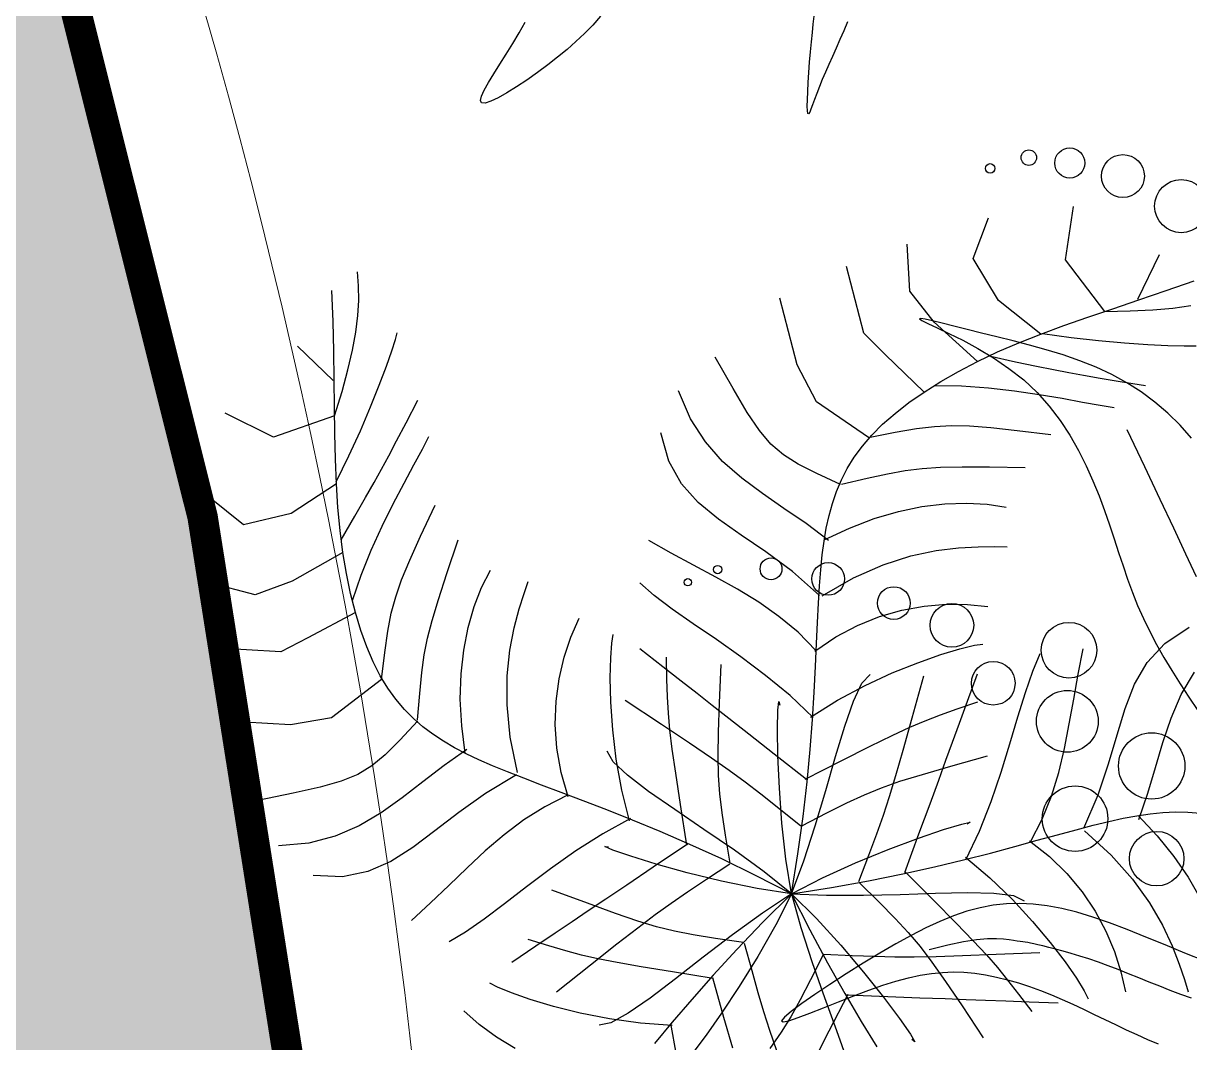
# Model space of a CAD drawing. Header units: millimetres. Extents: x -1030105 to 906887, y -616134 to 1220667.
# Drawn here: x -103519 to -101600, y 537020 to 538696 of the extents above; entities that cross this region are included whole.
import ezdxf

# ---------------------------------------------------------------- set-up
doc = ezdxf.new("R2010")
doc.units = ezdxf.units.MM
doc.header["$MEASUREMENT"] = 0
doc.linetypes.add('DASHED', pattern=[0.75, 0.5, -0.25])
doc.layers.add('A-Furniture', color=143, linetype='Continuous')
doc.layers.add('A-Tree', color=98, linetype='Continuous')
doc.layers.add('A-Wall', color=6, linetype='Continuous', lineweight=9)

# ---------------------------------------------------------------- blocks, each defined once
blk = doc.blocks.new('CAY8')
at = {"color": 0, "linetype": 'ByBlock'}
for p, q in [((-547.9, 478.76), (-544.18, 486.08)), ((-571.53, 468.72), (-562.77, 484.66)), ((-552.24, 471.48), (-547.9, 478.76)), ((-589.43, 438.98), (-596.9, 467.08)), ((-580.17, 453.55), (-571.53, 468.72)), ((-557.34, 464.08), (-552.24, 471.48)), ((-563.36, 456.44), (-557.34, 464.08)), ((-636.57, 428.62), (-653.56, 455.29)), ((-588.61, 439.06), (-580.17, 453.55)), ((-570.42, 448.43), (-563.36, 456.44)), ((-578.67, 439.91), (-570.42, 448.43)), ((-596.79, 425.17), (-588.61, 439.06)), ((-588.27, 430.76), (-578.67, 439.91)), ((-550.89, 436.1), (-545.65, 440.69)), ((-545.65, 440.69), (-542.85, 443.44)), ((-558.32, 429.97), (-550.89, 436.1)), ((-599.34, 420.83), (-636.57, 428.62)), ((-604.64, 411.79), (-596.79, 425.17)), ((-599.34, 420.83), (-588.27, 430.76)), ((-567.65, 422.63), (-558.32, 429.97)), ((-678.07, 393.78), (-686.88, 417.78)), ((-578.61, 414.36), (-567.65, 422.63)), ((-612.09, 398.83), (-604.64, 411.79)), ((-590.94, 405.48), (-578.61, 414.36)), ((-604.35, 396.3), (-590.94, 405.48)), ((-619.08, 386.22), (-612.09, 398.83)), ((-565.66, 395.62), (-552.83, 403.51)), ((-650.77, 384.91), (-678.07, 393.78)), ((-618.58, 387.12), (-604.35, 396.3)), ((-575.82, 389.41), (-565.66, 395.62)), ((-619.08, 386.22), (-650.77, 384.91)), ((-625.54, 373.86), (-619.08, 386.22)), ((-591.9, 379.82), (-584.25, 384.33)), ((-584.25, 384.33), (-575.82, 389.41)), ((-599.72, 375.35), (-591.9, 379.82)), ((-574.42, 372.1), (-565.38, 377.42)), ((-565.38, 377.42), (-558.25, 381.82)), ((-693.68, 355.05), (-712.89, 374.89)), ((-631.4, 361.69), (-625.54, 373.86)), ((-619.64, 364.29), (-608.65, 370.35)), ((-608.65, 370.35), (-599.72, 375.35)), ((-584.97, 365.88), (-574.42, 372.1)), ((-633.64, 356.6), (-619.64, 364.29)), ((-596.63, 358.8), (-584.97, 365.88)), ((-636.65, 349.74), (-631.4, 361.69)), ((-609.01, 350.91), (-596.63, 358.8)), ((-670.95, 350.68), (-693.68, 355.05)), ((-636.65, 349.74), (-670.95, 350.68)), ((-641.28, 338.06), (-636.65, 349.74)), ((-621.72, 342.22), (-609.01, 350.91)), ((-634.35, 332.78), (-621.72, 342.22)), ((-592.64, 334.37), (-576.03, 345.52)), ((-351.64, 306), (-340.15, 344.76)), ((-697.95, 318.68), (-731.26, 341.59)), ((-645.27, 326.71), (-641.28, 338.06)), ((-308.55, 301.69), (-297.06, 340.45)), ((-646.51, 322.62), (-634.35, 332.78)), ((-605.48, 325.54), (-592.64, 334.37)), ((-421.54, 311.33), (-419.15, 328.97)), ((-391.03, 313.6), (-390.43, 334.71)), ((-272.64, 308.87), (-259.72, 333.27)), ((-648.61, 315.72), (-645.27, 326.71)), ((-615.5, 318.17), (-605.48, 325.54)), ((-230.99, 306), (-210.88, 321.79)), ((-680.23, 317.46), (-697.95, 318.68)), ((-648.61, 315.72), (-680.23, 317.46)), ((-651.3, 305.16), (-648.61, 315.72)), ((-623.62, 311.45), (-615.5, 318.17)), ((-590.78, 307.61), (-574.94, 321)), ((-630.78, 304.52), (-623.62, 311.45)), ((-445.23, 296.57), (-440.7, 313.18)), ((-421.1, 295.19), (-421.54, 311.33)), ((-391.16, 297.27), (-391.03, 313.6)), ((-269.77, 285.9), (-272.64, 308.87)), ((-715.36, 279.03), (-748.67, 301.93)), ((-653.31, 295.07), (-651.3, 305.16)), ((-637.92, 296.57), (-630.78, 304.52)), ((-603.01, 297.09), (-590.78, 307.61)), ((-353.08, 281.6), (-351.64, 306)), ((-304.24, 284.47), (-308.55, 301.69)), ((-230.99, 277.29), (-230.99, 306)), ((-185.02, 277.29), (-164.91, 301.69)), ((-654.63, 285.5), (-653.31, 295.07)), ((-645.98, 286.75), (-637.92, 296.57)), ((-612.52, 288.53), (-603.01, 297.09)), ((-577.61, 290.05), (-567.95, 296.07)), ((-445.75, 281.34), (-445.23, 296.57)), ((-418.36, 280.16), (-421.1, 295.19)), ((-390.53, 284.53), (-391.16, 297.27)), ((-620.19, 281.01), (-612.52, 288.53)), ((-587.18, 282.69), (-577.61, 290.05)), ((-275.46, 291.78), (-276.22, 291.99)), ((-276.22, 291.99), (-275.57, 290.51)), ((-275.57, 290.51), (-273.44, 287.2)), ((-273.44, 290.06), (-275.46, 291.78)), ((-270.29, 287.04), (-273.44, 290.06)), ((-655.88, 274.22), (-645.98, 286.75)), ((-655.27, 276.49), (-654.63, 285.5)), ((-626.89, 273.62), (-620.19, 281.01)), ((-596.56, 274.03), (-587.18, 282.69)), ((-443.08, 266.85), (-445.75, 281.34)), ((-388.87, 274.17), (-390.53, 284.53)), ((-337.84, 247.95), (-353.08, 281.6)), ((-296.12, 253.86), (-304.24, 284.47)), ((-273.44, 287.2), (-270.09, 282.21)), ((-266.18, 282.92), (-270.29, 287.04)), ((-270.09, 282.21), (-265.84, 275.77)), ((-260.07, 253), (-269.77, 285.9)), ((-261.23, 277.9), (-266.18, 282.92)), ((-692.59, 270.12), (-715.36, 279.03)), ((-655.88, 274.22), (-692.59, 270.12)), ((-655.26, 267.99), (-655.27, 276.49)), ((-605.6, 264.08), (-596.56, 274.03)), ((-565.25, 267.87), (-558.04, 274.14)), ((-558.04, 274.14), (-552.38, 278.94)), ((-413.87, 265.87), (-418.36, 280.16)), ((-385.89, 265.01), (-388.87, 274.17)), ((-265.84, 275.77), (-261.02, 268.1)), ((-255.59, 272.19), (-261.23, 277.9)), ((-219.95, 247.56), (-230.99, 277.29)), ((-180.93, 239.47), (-185.02, 277.29)), ((-654.62, 259.95), (-655.26, 267.99)), ((-633.5, 265.45), (-626.89, 273.62)), ((-573.55, 259.87), (-565.25, 267.87)), ((-261.02, 268.1), (-255.94, 259.43)), ((-249.4, 265.97), (-255.59, 272.19)), ((-640.91, 255.59), (-633.5, 265.45)), ((-614.21, 252.85), (-605.6, 264.08)), ((-472.02, 249.74), (-479.48, 262.94)), ((-438.04, 252.48), (-443.08, 266.85)), ((-408.17, 251.93), (-413.87, 265.87)), ((-381.31, 255.85), (-385.89, 265.01)), ((-242.82, 259.41), (-249.4, 265.97)), ((-653.4, 252.3), (-654.62, 259.95)), ((-649.99, 243.12), (-640.91, 255.59)), ((-582.5, 249.94), (-573.55, 259.87)), ((-374.83, 245.49), (-381.31, 255.85)), ((-307, 253.14), (-296.12, 253.86)), ((-296.12, 253.86), (-284.64, 254.07)), ((-288.91, 253.99), (-275.49, 245.56)), ((-284.64, 254.07), (-272.61, 253.79)), ((-272.61, 253.79), (-260.07, 253)), ((-255.94, 259.43), (-250.94, 249.99)), ((-235.96, 252.57), (-242.82, 259.41)), ((-734.76, 243.92), (-754.65, 251.02)), ((-651.63, 244.98), (-653.4, 252.3)), ((-622.24, 240.38), (-614.21, 252.85)), ((-591.64, 237.84), (-582.5, 249.94)), ((-464.39, 236.88), (-472.02, 249.74)), ((-431.43, 237.58), (-438.04, 252.48)), ((-401.81, 237.97), (-408.17, 251.93)), ((-343.57, 245.43), (-335.49, 248.07)), ((-337.84, 247.95), (-322.86, 242.4)), ((-335.49, 248.07), (-326.73, 250.25)), ((-326.73, 250.25), (-317.22, 251.94)), ((-317.22, 251.94), (-307, 253.14)), ((-260.07, 253), (-247.08, 251.69)), ((-252.62, 252.25), (-240.98, 241.31)), ((-250.94, 249.99), (-246.34, 240)), ((-247.08, 251.69), (-233.7, 249.88)), ((-228.97, 245.44), (-235.96, 252.57)), ((-233.7, 249.88), (-219.95, 247.56)), ((-219.95, 247.56), (-205.79, 244.81)), ((-218.94, 247.36), (-205.81, 236.66)), ((-160.61, 235.66), (-136.19, 251.45)), ((-719.27, 238.75), (-734.76, 243.92)), ((-650.17, 242.56), (-664.97, 238.27)), ((-649.36, 237.93), (-651.63, 244.98)), ((-629.6, 226.66), (-622.24, 240.38)), ((-547.86, 238.09), (-537.98, 245.06)), ((-493.37, 233.62), (-496.72, 244.28)), ((-366.19, 232.74), (-374.83, 245.49)), ((-357.92, 238.81), (-351.02, 242.33)), ((-351.02, 242.33), (-343.57, 245.43)), ((-322.86, 242.4), (-311.03, 237.77)), ((-275.49, 245.56), (-262.61, 236.47)), ((-246.34, 240), (-242.46, 229.69)), ((-240.98, 241.31), (-231.81, 232.73)), ((-221.98, 238.02), (-228.97, 245.44)), ((-205.79, 244.81), (-191.17, 241.73)), ((-191.17, 241.73), (-176.02, 238.39)), ((-706.96, 235.41), (-719.27, 238.75)), ((-696.59, 233.79), (-706.96, 235.41)), ((-686.96, 233.79), (-696.59, 233.79)), ((-676.83, 235.32), (-686.96, 233.79)), ((-664.97, 238.27), (-676.83, 235.32)), ((-646.62, 231.1), (-649.36, 237.93)), ((-600.52, 223.34), (-591.64, 237.84)), ((-557.39, 229.96), (-547.86, 238.09)), ((-488.43, 221.32), (-493.37, 233.62)), ((-456.83, 224.18), (-464.39, 236.88)), ((-424.07, 221.54), (-431.43, 237.58)), ((-395.32, 223.6), (-401.81, 237.97)), ((-370.33, 230.53), (-364.33, 234.87)), ((-365.59, 232.73), (-350.93, 227.95)), ((-364.33, 234.87), (-357.92, 238.81)), ((-311.03, 237.77), (-301.26, 233.44)), ((-301.26, 233.44), (-292.46, 228.77)), ((-262.61, 236.47), (-250.42, 227.07)), ((-231.81, 232.73), (-224.3, 225.78)), ((-215.1, 230.33), (-221.98, 238.02)), ((-205.81, 236.66), (-192.93, 226.74)), ((-180.93, 239.47), (-168.07, 232.01)), ((-176.02, 238.39), (-160.28, 234.91)), ((-160.28, 234.91), (-143.89, 231.36)), ((-643.45, 224.42), (-646.62, 231.1)), ((-636.15, 211.74), (-629.6, 226.66)), ((-566.4, 220.71), (-557.39, 229.96)), ((-529.13, 222.62), (-525.8, 226.45)), ((-375.99, 225.81), (-370.33, 230.53)), ((-350.93, 227.95), (-339.26, 223.95)), ((-292.46, 228.77), (-283.56, 223.12)), ((-250.42, 227.07), (-239.08, 217.74)), ((-242.46, 229.69), (-239.57, 219.24)), ((-208.49, 222.37), (-215.1, 230.33)), ((-192.93, 226.74), (-180.68, 217.76)), ((-168.07, 232.01), (-156.4, 225.72)), ((-143.89, 231.36), (-126.79, 227.83)), ((-742.03, 214.2), (-758.06, 221.92)), ((-639.87, 217.81), (-643.45, 224.42)), ((-608.69, 206.22), (-600.52, 223.34)), ((-574.73, 210.37), (-566.4, 220.71)), ((-534.18, 215.52), (-529.13, 222.62)), ((-482.34, 207.59), (-488.43, 221.32)), ((-449.59, 211.47), (-456.83, 224.18)), ((-416.77, 203.72), (-424.07, 221.54)), ((-389.24, 208.43), (-395.32, 223.6)), ((-386.54, 215.29), (-381.36, 220.73)), ((-381.36, 220.73), (-375.99, 225.81)), ((-339.26, 223.95), (-329.45, 220.19)), ((-329.45, 220.19), (-320.35, 216.1)), ((-283.56, 223.12), (-273.46, 215.87)), ((-239.57, 219.24), (-237.62, 208.76)), ((-224.3, 225.78), (-217.63, 219.73)), ((-217.63, 219.73), (-210.98, 213.84)), ((-202.26, 214.15), (-208.49, 222.37)), ((-156.4, 225.72), (-145.75, 220.5)), ((-145.75, 220.5), (-135.94, 216.26)), ((-726.54, 209.63), (-742.03, 214.2)), ((-634.19, 213.12), (-650.48, 212.03)), ((-635.85, 211.17), (-639.87, 217.81)), ((-540.47, 205.58), (-534.18, 215.52)), ((-391.62, 209.41), (-386.54, 215.29)), ((-320.35, 216.1), (-310.83, 211.13)), ((-273.46, 215.87), (-261.09, 206.39)), ((-239.08, 217.74), (-228.75, 208.83)), ((-210.98, 213.84), (-203.55, 207.4)), ((-196.55, 205.68), (-202.26, 214.15)), ((-180.68, 217.76), (-169.43, 209.89)), ((-711.4, 207.6), (-726.54, 209.63)), ((-696.42, 207.45), (-711.4, 207.6)), ((-681.41, 208.56), (-696.42, 207.45)), ((-666.16, 210.3), (-681.41, 208.56)), ((-650.48, 212.03), (-666.16, 210.3)), ((-631.34, 204.34), (-635.85, 211.17)), ((-615.71, 186.24), (-608.69, 206.22)), ((-582.19, 198.96), (-574.73, 210.37)), ((-547.55, 193.22), (-540.47, 205.58)), ((-510.75, 195.28), (-516.83, 211.26)), ((-475.56, 192.61), (-482.34, 207.59)), ((-442.93, 198.57), (-449.59, 211.47)), ((-396.71, 203.02), (-391.62, 209.41)), ((-391.16, 209.87), (-374.94, 208.25)), ((-374.94, 208.25), (-359.63, 205.5)), ((-359.63, 205.5), (-345.28, 201.71)), ((-310.83, 211.13), (-299.75, 204.73)), ((-261.09, 206.39), (-245.35, 194.04)), ((-237.62, 208.76), (-236.5, 198.3)), ((-228.75, 208.83), (-219.58, 200.72)), ((-203.55, 207.4), (-194.5, 199.65)), ((-191.47, 196.95), (-196.55, 205.68)), ((-169.43, 209.89), (-159.56, 203.29)), ((-626.3, 197.21), (-631.34, 204.34)), ((-588.62, 186.54), (-582.19, 198.96)), ((-512.36, 187.84), (-505.94, 198.9)), ((-437.08, 185.3), (-442.93, 198.57)), ((-410.35, 183.49), (-416.77, 203.72)), ((-401.94, 196.02), (-396.71, 203.02)), ((-345.28, 201.71), (-331.95, 197)), ((-299.75, 204.73), (-285.96, 196.35)), ((-219.58, 200.72), (-211.72, 193.77)), ((-194.5, 199.65), (-183.03, 189.89)), ((-159.56, 203.29), (-151.44, 198.12)), ((-735.31, 187.11), (-749.7, 196.55)), ((-620.68, 189.63), (-626.3, 197.21)), ((-554.93, 178.85), (-547.55, 193.22)), ((-505.86, 182.43), (-510.75, 195.28)), ((-468.53, 176.58), (-475.56, 192.61)), ((-407.41, 188.32), (-401.94, 196.02)), ((-331.95, 197), (-319.69, 191.47)), ((-285.96, 196.35), (-268.33, 185.42)), ((-236.5, 198.3), (-236.12, 187.94)), ((-211.72, 193.77), (-205.33, 188.34)), ((-187.04, 187.97), (-191.47, 196.95)), ((-151.44, 198.12), (-145.45, 194.55)), ((-720.99, 181.91), (-735.31, 187.11)), ((-638.21, 185.48), (-657.41, 184.05)), ((-616.99, 185.33), (-638.21, 185.48)), ((-614.42, 181.47), (-620.68, 189.63)), ((-593.86, 173.12), (-588.62, 186.54)), ((-528.89, 166.65), (-539.81, 189.73)), ((-517.52, 178.71), (-512.36, 187.84)), ((-432.3, 171.5), (-437.08, 185.3)), ((-413.24, 179.85), (-407.41, 188.32)), ((-319.69, 191.47), (-308.55, 185.23)), ((-308.55, 185.23), (-298.6, 178.39)), ((-236.12, 187.94), (-236.37, 177.72)), ((-183.26, 178.74), (-187.04, 187.97)), ((-706.38, 179.97), (-720.99, 181.91)), ((-691.15, 180.32), (-706.38, 179.97)), ((-674.94, 182.01), (-691.15, 180.32)), ((-657.41, 184.05), (-674.94, 182.01)), ((-607.48, 172.6), (-614.42, 181.47)), ((-562.16, 162.91), (-554.93, 178.85)), ((-521.97, 170.32), (-517.52, 178.71)), ((-501.66, 171.37), (-505.86, 182.43)), ((-493.16, 160.01), (-480.82, 178.66)), ((-419.53, 170.52), (-413.24, 179.85)), ((-409.1, 182.55), (-387.93, 182.05)), ((-387.93, 182.05), (-369.12, 179.57)), ((-369.12, 179.57), (-352.59, 175.61)), ((-298.6, 178.39), (-289.88, 171.07)), ((-180.13, 169.26), (-183.26, 178.74)), ((-599.83, 162.89), (-607.48, 172.6)), ((-597.72, 158.75), (-593.86, 173.12)), ((-497.62, 160.72), (-501.66, 171.37)), ((-461.72, 159.69), (-468.53, 176.58)), ((-428.83, 157), (-432.3, 171.5)), ((-352.59, 175.61), (-338.25, 170.65)), ((-236.37, 177.72), (-237.13, 167.71)), ((-207.95, 149.37), (-205.62, 173.13)), ((-564.51, 162.63), (-564.23, 169.63)), ((-520.48, 148.74), (-528.89, 166.65)), ((-526.26, 161.5), (-521.97, 170.32)), ((-426.4, 160.23), (-419.53, 170.52)), ((-338.25, 170.65), (-326.04, 165.21)), ((-326.04, 165.21), (-315.87, 159.79)), ((-237.13, 167.71), (-238.31, 157.98)), ((-177.65, 159.53), (-180.13, 169.26)), ((-641.39, 159.02), (-655.72, 156.66)), ((-626.97, 160.48), (-641.39, 159.02)), ((-612.37, 160.76), (-626.97, 160.48)), ((-597.5, 159.58), (-612.37, 160.76)), ((-591.41, 152.2), (-599.83, 162.89)), ((-568.77, 145.81), (-562.16, 162.91)), ((-561.39, 151.48), (-564.51, 162.63)), ((-530.94, 151.07), (-526.26, 161.5)), ((-502.66, 145.44), (-493.16, 160.01)), ((-493.23, 149.13), (-497.62, 160.72)), ((-455.57, 142.13), (-461.72, 159.69)), ((-433.96, 148.92), (-426.4, 160.23)), ((-429.69, 156.95), (-414.82, 157.72)), ((-414.82, 157.72), (-400.44, 156.89)), ((-315.87, 159.79), (-307.68, 154.87)), ((-238.31, 157.98), (-239.79, 148.59)), ((-175.83, 149.55), (-177.65, 159.53)), ((-670.05, 153.71), (-684.47, 150.44)), ((-655.72, 156.66), (-670.05, 153.71)), ((-582.27, 140.45), (-591.41, 152.2)), ((-555.64, 136.98), (-561.39, 151.48)), ((-536.56, 137.86), (-530.94, 151.07)), ((-400.44, 156.89), (-386.64, 154.61)), ((-386.64, 154.61), (-373.49, 151.03)), ((-373.49, 151.03), (-361.08, 146.31)), ((-307.68, 154.87), (-301.37, 150.97)), ((-699.05, 147.16), (-713.91, 144.14)), ((-684.47, 150.44), (-699.05, 147.16)), ((-574.28, 127.96), (-568.77, 145.81)), ((-513.99, 134.64), (-520.48, 148.74)), ((-509.97, 133.73), (-502.66, 145.44)), ((-487.98, 135.23), (-493.23, 149.13)), ((-442.32, 136.6), (-433.96, 148.92)), ((-361.08, 146.31), (-349.5, 140.6)), ((-239.79, 148.59), (-241.49, 139.57)), ((-210.11, 128.31), (-207.95, 149.37)), ((-572.45, 127.52), (-582.27, 140.45)), ((-548.05, 119.93), (-555.64, 136.98)), ((-543.66, 120.67), (-536.56, 137.86)), ((-472.05, 129.07), (-466.16, 138.46)), ((-466.16, 138.46), (-463.08, 142.62)), ((-463.08, 142.62), (-463.64, 140.44)), ((-450.53, 124.11), (-455.57, 142.13)), ((-349.5, 140.6), (-338.82, 134.05)), ((-241.49, 139.57), (-243.31, 130.89)), ((-515.73, 123.7), (-509.97, 133.73)), ((-508.83, 122.97), (-513.99, 134.64)), ((-481.34, 117.67), (-487.98, 135.23)), ((-451.57, 123.27), (-442.32, 136.6)), ((-338.82, 134.05), (-329.14, 126.81)), ((-243.31, 130.89), (-245.22, 122.47)), ((-662.15, 124.32), (-677.09, 122.77)), ((-645.81, 126.14), (-662.15, 124.32)), ((-628.39, 127.87), (-645.81, 126.14)), ((-610.22, 129.13), (-628.39, 127.87)), ((-591.63, 129.56), (-610.22, 129.13)), ((-572.93, 128.77), (-591.63, 129.56)), ((-562.01, 113.35), (-572.45, 127.52)), ((-520.61, 114.13), (-515.73, 123.7)), ((-479.93, 115.54), (-472.05, 129.07)), ((-461.83, 108.96), (-451.57, 123.27)), ((-451.72, 125.14), (-433.05, 125.42)), ((-433.05, 125.42), (-414.74, 124.42)), ((-425.37, 120.15), (-415.73, 126.57)), ((-415.73, 126.57), (-408.98, 128.46)), ((-414.74, 124.42), (-397.34, 122.47)), ((-212.09, 109.65), (-210.11, 128.31)), ((761.27, 124.99), (765.4, 121)), ((-690.31, 121.87), (-701.49, 121.98)), ((-677.09, 122.77), (-690.31, 121.87)), ((-620.25, 99.32), (-634.17, 116.82)), ((-591.41, 118.34), (-594.41, 122.55)), ((-594.41, 122.55), (-592.51, 121.36)), ((-584.29, 109.84), (-591.41, 118.34)), ((-552.8, 98.34), (-543.66, 120.67)), ((-539.41, 101.13), (-548.05, 119.93)), ((-504.41, 112.37), (-508.83, 122.97)), ((-472.8, 95.08), (-481.34, 117.67)), ((-437.38, 110.21), (-425.37, 120.15)), ((-397.34, 122.47), (-381.4, 119.88)), ((-381.4, 119.88), (-367.46, 116.98)), ((-367.46, 116.98), (-356.06, 114.06)), ((-245.22, 122.47), (-247.14, 114.24)), ((765.4, 121), (769.38, 117.03)), ((769.38, 117.03), (773.23, 113.13)), ((-573.87, 98.17), (-584.29, 109.84)), ((-550.99, 97.82), (-562.01, 113.35)), ((-525.26, 103.83), (-520.61, 114.13)), ((-500.14, 101.5), (-504.41, 112.37)), ((-488.98, 98.99), (-479.93, 115.54)), ((-451.25, 97.72), (-437.38, 110.21)), ((-400.9, 93.94), (-382.33, 111.45)), ((-356.06, 114.06), (-347.75, 111.45)), ((-347.75, 111.45), (-343.07, 109.47)), ((-247.14, 114.24), (-249, 106.14)), ((-213.87, 93.1), (-212.09, 109.65)), ((773.23, 113.13), (776.95, 109.32)), ((-530.32, 91.6), (-525.26, 103.83)), ((-473.19, 93.68), (-461.83, 108.96)), ((-249, 106.14), (-250.76, 98.09)), ((755.22, 105.84), (751, 107.94)), ((759.67, 103.5), (755.22, 105.84)), ((764.47, 100.98), (759.67, 103.5)), ((776.95, 109.32), (780.54, 105.64)), ((780.54, 105.64), (784.02, 102.11)), ((-652.65, 89.67), (-661.18, 99.19)), ((-609.92, 95.89), (-622.3, 95.3)), ((-609.32, 85.79), (-620.25, 99.32)), ((-595.08, 96.6), (-609.92, 95.89)), ((-576.33, 97.48), (-595.08, 96.6)), ((-552.2, 98.62), (-576.33, 97.48)), ((-560.92, 84.44), (-573.87, 98.17)), ((-539.44, 80.85), (-550.99, 97.82)), ((-530.48, 81.38), (-539.41, 101.13)), ((-495.45, 88.97), (-500.14, 101.5)), ((-498.38, 80.51), (-488.98, 98.99)), ((-466.46, 83.68), (-451.25, 97.72)), ((-368.07, 85.52), (-354.75, 96.24)), ((-250.76, 98.09), (-252.33, 90.03)), ((769.67, 98.33), (764.47, 100.98)), ((775.11, 95.62), (769.67, 98.33)), ((784.02, 102.11), (787.38, 98.77)), ((787.38, 98.77), (790.63, 95.65)), ((-659.22, 93.5), (-676.3, 92.65)), ((-645.5, 94.17), (-659.22, 93.5)), ((-645.56, 81.94), (-652.65, 89.67)), ((-633.68, 94.75), (-645.5, 94.17)), ((-622.3, 95.3), (-633.68, 94.75)), ((-536.44, 76.24), (-530.32, 91.6)), ((-489.74, 73.42), (-495.45, 88.97)), ((-485.76, 77.45), (-473.19, 93.68)), ((-473.25, 95.56), (-449.19, 93.77)), ((-449.19, 93.77), (-430.65, 92.32)), ((-430.65, 92.32), (-416.35, 91.07)), ((-416.35, 91.07), (-404.99, 89.84)), ((-415.33, 80.4), (-400.9, 93.94)), ((-404.99, 89.84), (-395.27, 88.48)), ((-252.33, 90.03), (-253.68, 81.89)), ((-215.43, 78.34), (-213.87, 93.1)), ((780.58, 92.96), (775.11, 95.62)), ((785.89, 90.45), (780.58, 92.96)), ((790.83, 88.19), (785.89, 90.45)), ((790.63, 95.65), (793.76, 92.78)), ((793.76, 92.78), (796.66, 90.21)), ((796.66, 90.21), (799.17, 88)), ((-711.41, 71.43), (-714.98, 82.98)), ((-690.9, 84.46), (-693.52, 88.82)), ((-685.71, 77.47), (-690.9, 84.46)), ((-600.45, 75.22), (-609.32, 85.79)), ((-546.25, 69.8), (-560.92, 84.44)), ((-482.49, 69.09), (-466.46, 83.68)), ((-395.27, 88.48), (-385.92, 86.84)), ((-385.92, 86.84), (-375.64, 84.76)), ((-378.77, 76.91), (-368.07, 85.52)), ((-375.64, 84.76), (-363.14, 82.07)), ((-326.24, 80.84), (-317.13, 87.32)), ((795.18, 86.28), (790.83, 88.19)), ((798.74, 84.82), (795.18, 86.28)), ((801.31, 83.91), (798.74, 84.82)), ((799.17, 88), (801.18, 86.18)), ((801.18, 86.18), (802.53, 84.81)), ((802.73, 83.63), (801.31, 83.91)), ((802.53, 84.81), (803.1, 83.94)), ((803.1, 83.94), (802.73, 83.63)), ((-678.2, 68.41), (-685.71, 77.47)), ((-638.95, 75.11), (-645.56, 81.94)), ((-536.84, 75.82), (-553.39, 75.19)), ((-527.4, 62.34), (-539.44, 80.85)), ((-522.07, 61.47), (-530.48, 81.38)), ((-507.31, 61.22), (-498.38, 80.51)), ((-499.64, 60.28), (-485.76, 77.45)), ((-426.74, 69.87), (-415.33, 80.4)), ((-388, 69.49), (-378.77, 76.91)), ((-336.4, 72.34), (-326.24, 80.84)), ((-304.3, 65.52), (-294.06, 76.69)), ((-253.68, 81.89), (-254.73, 73.61)), ((-706.62, 59.85), (-711.41, 71.43)), ((-631.89, 68.31), (-638.95, 75.11)), ((-617.97, 69.86), (-637.61, 67.39)), ((-602.55, 71.68), (-617.97, 69.86)), ((-589.86, 72.98), (-602.55, 71.68)), ((-592.68, 66.64), (-600.45, 75.22)), ((-578.42, 73.91), (-589.86, 72.98)), ((-566.75, 74.6), (-578.42, 73.91)), ((-553.39, 75.19), (-566.75, 74.6)), ((-530.66, 55.35), (-546.25, 69.8)), ((-498.82, 54.94), (-482.49, 69.09)), ((-489.22, 73.18), (-472.71, 72.1)), ((-472.71, 72.1), (-459.52, 71.06)), ((-459.52, 71.06), (-448.29, 69.83)), ((-448.29, 69.83), (-437.69, 68.14)), ((-436.25, 61.35), (-426.74, 69.87)), ((-396.88, 62.36), (-388, 69.49)), ((-347.58, 62.31), (-336.4, 72.34)), ((-254.73, 73.61), (-255.5, 65.18)), ((-668.63, 57.86), (-678.2, 68.41)), ((-637.61, 67.39), (-662.93, 64.14)), ((-623.42, 60.63), (-631.89, 68.31)), ((-585.09, 59.04), (-592.68, 66.64)), ((-514.94, 42.21), (-527.4, 62.34)), ((-437.69, 68.14), (-426.36, 65.76)), ((-426.36, 65.76), (-412.97, 62.43)), ((-412.97, 62.43), (-396.17, 57.9)), ((-406.54, 54.61), (-396.88, 62.36)), ((-359.73, 51.23), (-347.58, 62.31)), ((-314.17, 54.29), (-304.3, 65.52)), ((-255.5, 65.18), (-256.01, 56.58)), ((-700.61, 48.42), (-706.62, 59.85)), ((-657.25, 46.4), (-668.63, 57.86)), ((-612.59, 51.21), (-623.42, 60.63)), ((-576.74, 51.44), (-585.09, 59.04)), ((-514.94, 42.21), (-530.66, 55.35)), ((-514.94, 42.21), (-522.07, 61.47)), ((-514.94, 42.21), (-507.31, 61.22)), ((-514.94, 42.21), (-499.64, 60.28)), ((-514.94, 42.21), (-498.82, 54.94)), ((-444.95, 53.87), (-436.25, 61.35)), ((-396.17, 57.9), (-374.63, 51.93)), ((-256.01, 56.58), (-256.28, 47.81)), ((-251.48, 54.51), (-234.29, 55.34)), ((-598.44, 39.14), (-612.59, 51.21)), ((-566.67, 42.85), (-576.74, 51.44)), ((-453.98, 46.46), (-444.95, 53.87)), ((-418.14, 45.31), (-406.54, 54.61)), ((-372.81, 39.59), (-359.73, 51.23)), ((-323.92, 43.18), (-314.17, 54.29)), ((-279.09, 43.29), (-266.13, 50.3)), ((-266.13, 50.3), (-251.48, 54.51)), ((-644.32, 34.6), (-657.25, 46.4)), ((-553.96, 32.28), (-566.67, 42.85)), ((-535.46, 41.39), (-557, 39.53)), ((-514.94, 42.21), (-537.94, 36.58)), ((-514.94, 42.21), (-535.46, 41.39)), ((-514.94, 42.21), (-532.29, 31.32)), ((-514.94, 42.21), (-520.5, 22.44)), ((-514.94, 42.21), (-516.69, 18.59)), ((-514.94, 42.21), (-509.94, 22.34)), ((-514.94, 42.21), (-497.85, 30.81)), ((-514.94, 42.21), (-494.5, 40.82)), ((-514.94, 42.21), (-493.02, 33.25)), ((-464.45, 38.12), (-453.98, 46.46)), ((-432.79, 33.57), (-418.14, 45.31)), ((-333.77, 32.36), (-323.92, 43.18)), ((-291.2, 34.05), (-279.09, 43.29)), ((-256.28, 47.81), (-256.32, 38.87)), ((-644.79, 32.27), (-651.36, 34.71)), ((-630.1, 23.03), (-644.32, 34.6)), ((-599.09, 34.74), (-617.65, 32.79)), ((-578.54, 37.15), (-599.09, 34.74)), ((-580.03, 23.55), (-598.44, 39.14)), ((-557, 39.53), (-578.54, 37.15)), ((-537.94, 36.58), (-559.26, 30.85)), ((-494.5, 40.82), (-473.39, 38.29)), ((-477.47, 27.89), (-464.45, 38.12)), ((-473.39, 38.29), (-452.92, 35.07)), ((-452.92, 35.07), (-434.38, 31.57)), ((-386.77, 27.89), (-372.81, 39.59)), ((-256.32, 38.87), (-256.15, 29.75)), ((-633.22, 31.8), (-644.79, 32.27)), ((-617.65, 32.79), (-633.22, 31.8)), ((-559.26, 30.85), (-578.97, 25.11)), ((-553.67, 31.77), (-558.19, 15.84)), ((-532.29, 31.32), (-550.86, 20.95)), ((-497.85, 30.81), (-479.34, 19.65)), ((-493.02, 33.25), (-472.41, 25.35)), ((-451.64, 18.47), (-432.79, 33.57)), ((-434.38, 31.57), (-419.08, 28.26)), ((-419.08, 28.26), (-408.33, 25.56)), ((-401.56, 16.62), (-386.77, 27.89)), ((-343.98, 22.04), (-333.77, 32.36)), ((-303.32, 23.16), (-291.2, 34.05)), ((-258.79, 23.89), (-245.34, 31.13)), ((-256.15, 29.75), (-255.8, 20.44)), ((-614.84, 12.27), (-630.1, 23.03)), ((-578.97, 25.11), (-597.14, 19.43)), ((-580.11, 24.21), (-586.48, 0.91)), ((-550.86, 20.95), (-569.32, 11.53)), ((-520.5, 22.44), (-525.39, 1.38)), ((-509.94, 22.34), (-505.82, 1.48)), ((-477.54, 27.31), (-473.47, 11.29)), ((-472.41, 25.35), (-453.09, 18.41)), ((-408.33, 25.56), (-403.42, 23.92)), ((-403.42, 23.92), (-405.67, 23.77)), ((-354.79, 12.38), (-343.98, 22.04)), ((-316.31, 11.2), (-303.32, 23.16)), ((-270.99, 15.2), (-258.79, 23.89)), ((-613.85, 13.88), (-629.18, 8.53)), ((-615.19, 13.81), (-621.71, -3.73)), ((-597.14, 19.43), (-613.85, 13.88)), ((-558.19, 15.84), (-561.76, 2.94)), ((-516.69, 18.59), (-517.83, -3.45)), ((-479.34, 19.65), (-460.51, 8.92)), ((-453.09, 18.41), (-435.05, 12.32)), ((-451.32, 19.05), (-445.59, -4.39)), ((-417.14, 6.26), (-401.56, 16.62)), ((-282.49, 5.48), (-270.99, 15.2)), ((-255.8, 20.44), (-255.28, 10.93)), ((-569.32, 11.53), (-586.37, 3.46)), ((-473.47, 11.29), (-470.37, -1.58)), ((-460.51, 8.92), (-442.47, -1.21)), ((-435.05, 12.32), (-418.27, 6.99)), ((-418.27, 6.99), (-402.73, 2.31)), ((-416.53, 7.71), (-410.5, -9.96)), ((-366.43, 3.56), (-354.79, 12.38)), ((-331, -1.25), (-316.31, 11.2)), ((-586.37, 3.46), (-600.69, -2.85)), ((-586.48, 0.91), (-591.43, -17.2)), ((-561.76, 2.94), (-564.71, -8.36)), ((-517.55, 2.03), (-531.54, -6.79)), ((-525.39, 1.38), (-529.78, -19.84)), ((-516.98, 2.14), (-503.23, -7.07)), ((-505.82, 1.48), (-502.57, -18.99)), ((-402.73, 2.31), (-388.42, -1.83)), ((-379.16, -4.22), (-366.43, 3.56)), ((-293.8, -4.89), (-282.49, 5.48)), ((-600.69, -2.85), (-610.98, -6.99)), ((-531.54, -6.79), (-542.82, -13.71)), ((-517.83, -3.45), (-518.46, -23.97)), ((-470.37, -1.58), (-468.08, -12.64)), ((-445.59, -4.39), (-441.23, -22.47)), ((-442.47, -1.21), (-426.3, -10.54)), ((-388.42, -1.83), (-375.33, -5.53)), ((-379.47, -3.41), (-374.15, -17.32)), ((-375.33, -5.53), (-363.43, -8.89)), ((-348.26, -13.6), (-331, -1.25)), ((-305.47, -15.51), (-293.8, -4.89)), ((-564.71, -8.36), (-567.36, -19.53)), ((-503.23, -7.07), (-492.06, -14.45)), ((-468.08, -12.64), (-466.4, -23.25)), ((-426.3, -10.54), (-413.13, -18.89)), ((-410.5, -9.96), (-405.79, -27.68)), ((-363.43, -8.89), (-352.61, -11.98)), ((-352.61, -11.98), (-342.75, -14.91)), ((704.99, -8.48), (708.11, -14.7)), ((-567.36, -19.53), (-570.04, -32.01)), ((-552.63, -19.31), (-562.2, -24.18)), ((-556.02, -17.59), (-558.57, -18.55)), ((-558.57, -18.55), (-558.03, -19.59)), ((-558.03, -19.59), (-554.73, -20.73)), ((-550.72, -16.75), (-556.02, -17.59)), ((-542.82, -13.71), (-552.63, -19.31)), ((-543.14, -16.01), (-550.72, -16.75)), ((-533.8, -15.41), (-543.14, -16.01)), ((-529.78, -19.84), (-533.84, -40.13)), ((-523.18, -14.94), (-533.8, -15.41)), ((-511.78, -14.61), (-523.18, -14.94)), ((-500.08, -14.44), (-511.78, -14.61)), ((-502.57, -18.99), (-500.16, -37.7)), ((-488.6, -14.45), (-500.08, -14.44)), ((-492.06, -14.45), (-482.22, -20.75)), ((-477.73, -14.63), (-488.6, -14.45)), ((-467.51, -15.04), (-477.73, -14.63)), ((-457.89, -15.72), (-467.51, -15.04)), ((-448.83, -16.71), (-457.89, -15.72)), ((-440.27, -18.07), (-448.83, -16.71)), ((-432.16, -19.83), (-440.27, -18.07)), ((-424.47, -22.05), (-432.16, -19.83)), ((-413.13, -18.89), (-404.05, -26.08)), ((-374.15, -17.32), (-370.5, -31.25)), ((-348.76, -15.08), (-342.69, -35.37)), ((-342.75, -14.91), (-333.74, -17.73)), ((-333.74, -17.73), (-325.47, -20.54)), ((-318.01, -25.97), (-305.47, -15.51)), ((708.11, -14.7), (710.95, -21)), ((-562.2, -24.18), (-572.76, -28.91)), ((-554.73, -20.73), (-549.19, -21.97)), ((-549.19, -21.97), (-541.91, -23.3)), ((-541.91, -23.3), (-533.38, -24.72)), ((-517.31, -25.46), (-537.83, -38.15)), ((-533.38, -24.72), (-524.12, -26.24)), ((-524.12, -26.24), (-514.62, -27.85)), ((-518.46, -23.97), (-518.68, -43.01)), ((-517.96, -25.33), (-497.77, -38.59)), ((-482.22, -20.75), (-472.42, -26.72)), ((-472.42, -26.72), (-461.38, -33.13)), ((-466.4, -23.25), (-465.17, -34.76)), ((-441.23, -22.47), (-438.01, -36.46)), ((-417.12, -24.76), (-424.47, -22.05)), ((-410.09, -28.02), (-417.12, -24.76)), ((-404.05, -26.08), (-400.17, -31.91)), ((-325.47, -20.54), (-317.81, -23.41)), ((-317.81, -23.41), (-310.65, -26.43)), ((-317.24, -23.7), (-313.76, -39.62)), ((-310.65, -26.43), (-303.88, -29.67)), ((710.95, -21), (713.53, -27.42)), ((-514.62, -27.85), (-505.4, -29.56)), ((-505.4, -29.56), (-496.85, -31.37)), ((-496.85, -31.37), (-489, -33.31)), ((-489, -33.31), (-481.77, -35.41)), ((-452.12, -30.96), (-462.91, -27.65)), ((-461.38, -33.13), (-447.84, -40.72)), ((-443.23, -34.14), (-452.12, -30.96)), ((-436.02, -37.15), (-443.23, -34.14)), ((-403.29, -31.86), (-410.09, -28.02)), ((-405.79, -27.68), (-402.27, -44.83)), ((-396.68, -36.3), (-403.29, -31.86)), ((-370.5, -31.25), (-368.4, -45.08)), ((-303.88, -29.67), (-297.38, -33.21)), ((-297.38, -33.21), (-291.15, -37.13)), ((713.53, -27.42), (715.9, -34.01)), ((715.9, -34.01), (718.1, -40.81)), ((-537.83, -38.15), (-553.67, -47.88)), ((-533.84, -40.13), (-537.72, -58.39)), ((-500.16, -37.7), (-498.59, -53.27)), ((-497.77, -38.59), (-482.07, -48.9)), ((-481.77, -35.41), (-475.08, -37.7)), ((-475.08, -37.7), (-468.85, -40.23)), ((-468.85, -40.23), (-463.02, -43.02)), ((-465.17, -34.76), (-464.2, -48.52)), ((-447.84, -40.72), (-430.5, -50.27)), ((-438.01, -36.46), (-435.66, -47.65)), ((-430.27, -39.96), (-436.02, -37.15)), ((-425.76, -42.55), (-430.27, -39.96)), ((-390.18, -41.4), (-396.68, -36.3)), ((-342.69, -35.37), (-339.24, -54.03)), ((-313.76, -39.62), (-311.65, -55.04)), ((-291.15, -37.13), (-285.17, -41.49)), ((718.1, -40.81), (720.16, -47.87)), ((-518.68, -43.01), (-518.56, -60.62)), ((-463.02, -43.02), (-457.49, -46.11)), ((-457.49, -46.11), (-452.19, -49.54)), ((-435.66, -47.65), (-433.95, -57.3)), ((-422.29, -44.87), (-425.76, -42.55)), ((-419.63, -46.91), (-422.29, -44.87)), ((-417.57, -48.62), (-419.63, -46.91)), ((-402.27, -44.83), (-399.8, -60.79)), ((-383.73, -47.17), (-390.18, -41.4)), ((-377.28, -53.65), (-383.73, -47.17)), ((-368.4, -45.08), (-367.73, -58.69)), ((720.16, -47.87), (722.1, -55.18)), ((-498.59, -53.27), (-497.83, -64.33)), ((-482.07, -48.9), (-469.65, -57.05)), ((-464.2, -48.52), (-463.31, -65.9)), ((-452.19, -49.54), (-447.06, -53.32)), ((-447.06, -53.32), (-442.09, -57.43)), ((-430.5, -50.27), (-408.11, -62.52)), ((-415.92, -50.01), (-417.57, -48.62)), ((-414.56, -51.14), (-415.92, -50.01)), ((-413.38, -52.12), (-414.56, -51.14)), ((-412.28, -53.04), (-413.38, -52.12)), ((-411.17, -54.01), (-412.28, -53.04)), ((-409.93, -55.12), (-411.17, -54.01)), ((-370.74, -60.88), (-377.28, -53.65)), ((-339.24, -54.03), (-337.9, -70.98)), ((696.48, -56.55), (691.92, -50.97)), ((-469.65, -57.05), (-459.29, -63.85)), ((-442.09, -57.43), (-437.25, -61.85)), ((-433.95, -57.3), (-432.62, -66.7)), ((-408.48, -56.48), (-409.93, -55.12)), ((-406.71, -58.17), (-408.48, -56.48)), ((-404.54, -60.28), (-406.71, -58.17)), ((-402, -62.8), (-404.54, -60.28)), ((-399.8, -60.79), (-398.26, -74.95)), ((-364.06, -68.89), (-370.74, -60.88)), ((-367.73, -58.69), (-368.39, -71.95)), ((-311.65, -55.04), (-310.82, -69.86)), ((700.94, -62.28), (696.48, -56.55)), ((722.1, -55.18), (723.86, -62.52)), ((-497.87, -69.5), (-498.71, -67.41)), ((-497.83, -64.33), (-497.87, -69.5)), ((-463.31, -65.9), (-462.34, -88.23)), ((-459.29, -63.85), (-449.77, -70.09)), ((-437.25, -61.85), (-432.56, -66.54)), ((-432.62, -66.7), (-431.43, -77.13)), ((-432.56, -66.54), (-428.01, -71.48)), ((-399.13, -65.72), (-402, -62.8)), ((-395.98, -69), (-399.13, -65.72)), ((705.28, -68.12), (700.94, -62.28)), ((709.45, -73.85), (705.28, -68.12)), ((723.86, -62.52), (725.38, -69.62)), ((-449.77, -70.09), (-439.86, -76.57)), ((-428.01, -71.48), (-423.6, -76.62)), ((-398.26, -74.95), (-397.51, -86.69)), ((-392.61, -72.63), (-395.98, -69)), ((-389.06, -76.57), (-392.61, -72.63)), ((-368.39, -71.95), (-370.24, -84.73)), ((-357.19, -77.67), (-364.06, -68.89)), ((-337.9, -70.98), (-338.18, -86.14)), ((-310.82, -69.86), (-311.18, -84)), ((713.36, -79.24), (709.45, -73.85)), ((725.38, -69.62), (726.56, -76.22)), ((-439.86, -76.57), (-428.36, -84.09)), ((-431.43, -77.13), (-430.12, -89.85)), ((-423.6, -76.62), (-419.31, -81.95)), ((-419.31, -81.95), (-415.16, -87.42)), ((-385.37, -80.81), (-389.06, -76.57)), ((-381.61, -85.31), (-385.37, -80.81)), ((-350.12, -87.07), (-357.19, -77.67)), ((716.95, -84.02), (713.36, -79.24)), ((726.56, -76.22), (727.35, -82.04)), ((727.35, -82.04), (727.67, -86.82)), ((-428.36, -84.09), (-414.05, -93.45)), ((-415.16, -87.42), (-411.12, -93.01)), ((-397.51, -86.69), (-397.42, -95.4)), ((-377.79, -90.06), (-381.61, -85.31)), ((-370.24, -84.73), (-373.17, -96.91)), ((-342.85, -96.9), (-350.12, -87.07)), ((-338.18, -86.14), (-339.58, -99.44)), ((720.14, -87.96), (716.95, -84.02)), ((722.86, -90.79), (720.14, -87.96)), ((727.67, -86.82), (727.43, -90.28)), ((-411.12, -93.01), (-407.18, -98.69)), ((-397.42, -95.4), (-397.87, -100.46)), ((-373.95, -95.01), (-377.79, -90.06)), ((-370.06, -100.12), (-373.95, -95.01)), ((725.02, -92.28), (722.86, -90.79)), ((726.56, -92.16), (725.02, -92.28)), ((727.43, -90.28), (726.56, -92.16)), ((-407.18, -98.69), (-403.31, -104.44)), ((-373.17, -96.91), (-377.07, -108.35)), ((-366.13, -105.34), (-370.06, -100.12)), ((-335.38, -106.97), (-342.85, -96.9)), ((-339.58, -99.44), (-341.6, -110.78)), ((-403.31, -104.44), (-399.5, -110.23)), ((-362.15, -110.64), (-366.13, -105.34)), ((-327.71, -117.08), (-335.38, -106.97)), ((-399.5, -110.23), (-395.71, -116.04)), ((-395.71, -116.04), (-391.92, -121.85)), ((-358.13, -115.96), (-362.15, -110.64)), ((-354.06, -121.26), (-358.13, -115.96)), ((-341.6, -110.78), (-343.74, -120.09)), ((-391.92, -121.85), (-388.11, -127.62)), ((-349.95, -126.5), (-354.06, -121.26)), ((-343.74, -120.09), (-345.5, -127.3)), ((-388.11, -127.62), (-384.26, -133.33)), ((-345.78, -131.64), (-349.95, -126.5)), ((-384.26, -133.33), (-380.33, -138.97)), ((-380.33, -138.97), (-376.35, -144.5))]:
    blk.add_line(p, q, dxfattribs=at)
for centre, radius in [((-195.13, 346.05), 2.82), ((-172.43, 339.75), 4.55), ((-153.51, 324.62), 8.82), ((-130.8, 301.93), 12.61), ((-110.62, 269.16), 15.59), ((-472.52, 230.08), 2.13), ((-453.64, 227.38), 2.43), ((-426.66, 211.54), 6.4), ((-401.03, 189.14), 9.6), ((-375.4, 157.12), 9.6), ((-352.98, 128.31), 12.81), ((-349.78, 86.69), 12.81), ((-301.73, 80.29), 16.32), ((-324.15, 45.08), 18.12), ((-295.32, -2.94), 19.47), ((-349.78, -6.14), 19.21), ((-320.95, -50.96), 16.01)]:
    blk.add_circle(centre, radius, dxfattribs=at)
blk = doc.blocks.new('CÂY')
at = {"layer": 'A-Tree', "color": 8, "ltscale": 10, "xscale": 2.803183510899544, "yscale": 2.803183510899544, "zscale": 2.803183510899544}
for p, rotation in [((-14080.8, 31442.2), 291.5900284977349), ((-11765.2, 28798.3), 31.14823041759436)]:
    blk.add_blockref('CAY8', p, dxfattribs=dict(at, rotation=rotation))
blk = doc.blocks.new('BỐ TRÍ LAY OUT')
at = {"layer": 'A-Furniture', "color": 3}
blk.add_blockref('CÂY', (4286.8, 4469.3), dxfattribs=at)
blk = doc.blocks.new('TƯỜNG KIẾN TRÚC')
at = {"color": 0}
blk.add_lwpolyline([(-59109.5, -10951.4, 0.300771), (-59433.5, -20978, -0.110927), (-58325, -25392.9, 0.274496), (-54764.7, -30745.5), (-54870.1, -30916.7, -0.273743), (-58524.8, -25400.5, 0.110781), (-59608.3, -21075.5, -0.30031), (-59276.7, -10841.6, 0.12036), (-56712.1, -2725.5, -0.428868), (-44402, 7807), (-44423, 7608.1, 0.428893), (-56512.5, -2737.4, -0.120478)], format="xyb", close=True, dxfattribs=at)
blk = doc.blocks.new('KIẾN TRÚC')
h = blk.add_hatch(color=9)
h.dxf.hatch_style = 1
edge = h.paths.add_edge_path(flags=16)
edge.add_line((62282, 27412), (55232.8, 27412))
edge.add_arc((32545.5, 30716.7), 22926.7, 284.53695, 351.71258, ccw=False)
edge.add_line((38300.2, 8523.9), (13217.5, 8523.9))
edge.add_arc((23753.1, 24110.8), 18813.6, 227.76772, 235.9443, ccw=False)
edge.add_arc((7788.8, 12733.4), 4187, 236.059, 322.4361, ccw=False)
edge.add_arc((13873.6, 18503.3), 12505.3, 190.83274, 227.66057, ccw=False)
edge.add_arc((25477.5, 20792.2), 24332.7, 180.68322, 190.99113, ccw=False)
edge.add_arc((3282.9, 20557.2), 2137.1, 101.0808, 181.4794, ccw=False)
edge.add_line((2872.2, 22654.5), (4986.1, 23013.1))
edge.add_arc((28039.7, 24288.4), 23088.9, 153.20143, 183.1663, ccw=False)
edge.add_arc((10232.3, 40544.6), 6483.1, 182.84011, 244.39627, ccw=False)
edge.add_arc((-6425, 39970.9), 10185.3, 1.42081, 26.70696)
edge.add_arc((10590.6, 49414.3), 9292.7, 144.71332, 211.57549, ccw=False)
edge.add_arc((-12326.2, 64090.2), 17935.6, 328.73754, 356.18995)
edge.add_arc((16735.3, 62308.6), 11181, 84.12439, 176.97619, ccw=False)
edge.add_arc((20709, 99752.5), 26473.2, 263.86537, 288.48696)
edge.add_arc((35667.4, 54479.7), 21207.1, 73.35107, 108.03024, ccw=False)
edge.add_arc((44765.5, 84516.2), 10177.4, 252.72587, 285.71301)
edge.add_arc((49659, 68416), 6655.6, 49.49954, 108.73112, ccw=False)
edge.add_arc((48035, 66009.8), 9545.5, -2.32883, 51.46764, ccw=False)
edge.add_line((57572.7, 65622), (49483.5, 65623.9))
edge.add_line((49483.5, 65623.9), (62282, 65623.9))
edge.add_line((62282, 65623.9), (62282, 27412))
h.paths.add_polyline_path([(0, 77895.5), (64428.5, 77895.5), (64428.5, -0.6), (-1.8, 0.6)])
at = {"layer": 'A-Wall'}
blk.add_blockref('TƯỜNG KIẾN TRÚC', (62285.8, 65615.6), dxfattribs=at)

msp = doc.modelspace()

# ---------------------------------------------------------------- linework, layer by layer
at = {"color": 1, "linetype": 'DASHED', "ltscale": 1000, "const_width": 50}
msp.add_lwpolyline([(-95670.364, 506057.713, -0.19761791), (-98776.491, 504407.853, -0.19338508), (-101327.467, 505136.268, -0.16208929), (-105187.325, 512029.486, -0.0450071), (-105631.937, 516378.538, -0.3659413), (-103906.296, 518530.956), (-101743.903, 518897.849, -0.13573939), (-99338.882, 530570.34, -0.27501789), (-103021.373, 536099.914, 0.1107815), (-104104.837, 540424.903, -0.30031009), (-103773.282, 550658.847, 0.12035997), (-101208.65, 558774.911, -0.42886811), (-88898.579, 569307.403, 0.10784716), (-77675.159, 570521.933, -0.15248199), (-65035.161, 570674.305, 0.14493581), (-59256.799, 570595.58, -0.2643588), (-52796.995, 569353.41, -0.2237263), (-49205.795, 561498.47), (-44496.55, 561500.412), (-44496.55, 523288.529), (-51545.676, 523288.529, -0.30113937), (-68478.283, 504400.412), (-93560.982, 504400.412, -0.03627546), (-95670.364, 506057.713)], format="xyb", dxfattribs=at)

# ---------------------------------------------------------------- block references
at = {"color": 3}
for name, p in [('KIẾN TRÚC', (-106778.5, 495876.5)), ('BỐ TRÍ LAY OUT', (-93480.293, 504642.113))]:
    msp.add_blockref(name, p, dxfattribs=at)

doc.saveas('drawing.dxf')
